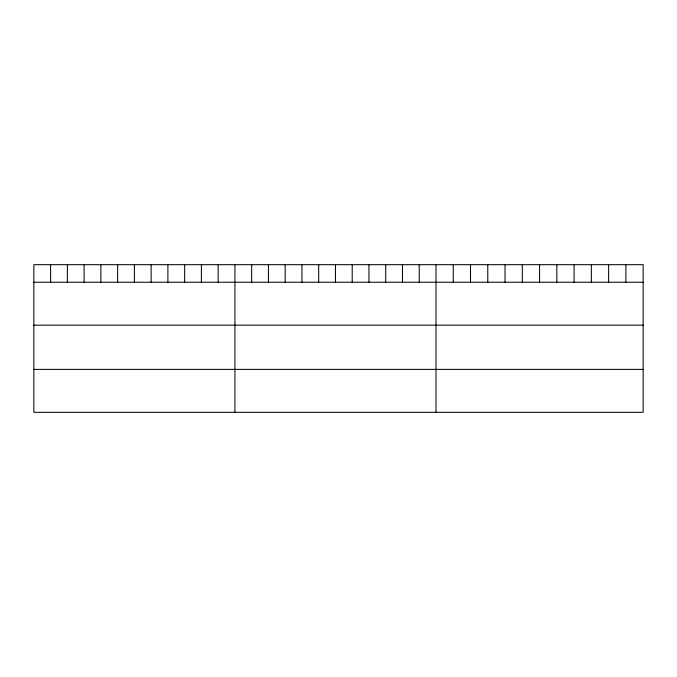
<?xml version="1.0" encoding="UTF-8"?>
<svg xmlns="http://www.w3.org/2000/svg" width="677" height="677" viewBox="0 0 677 677"><rect width="100%" height="100%" fill="white"/><g stroke="black" fill="none" stroke-linecap="round" stroke-linejoin="round"><path stroke-width="1.02" d="M643.15 282.233L643.15 412.318L33.85 412.318L33.85 264.682L643.15 264.682L643.15 282.233L33.85 282.233M33.85 325.163L643.15 325.163M33.85 369.388L643.15 369.388M625.886 264.682L625.886 282.233M608.623 264.682L608.623 282.233M591.359 264.682L591.359 282.233M574.096 264.682L574.096 282.233M556.832 264.682L556.832 282.233M539.569 264.682L539.569 282.233M522.306 264.682L522.306 282.233M505.042 264.682L505.042 282.233M487.778 264.682L487.778 282.233M470.515 264.682L470.515 282.233M453.251 264.682L453.251 282.233M435.988 264.682L435.988 412.318M419.232 264.682L419.232 282.233M402.476 264.682L402.476 282.233M385.721 264.682L385.721 282.233M368.965 264.682L368.965 282.233M352.209 264.682L352.209 282.233M335.453 264.682L335.453 282.233M318.698 264.682L318.698 282.233M301.942 264.682L301.942 282.233M285.186 264.682L285.186 282.233M268.43 264.682L268.43 282.233M251.675 264.682L251.675 282.233M234.919 264.682L234.919 412.318M218.163 264.682L218.163 282.233M201.407 264.682L201.407 282.233M184.652 264.682L184.652 282.233M167.896 264.682L167.896 282.233M151.14 264.682L151.14 282.233M134.385 264.682L134.385 282.233M117.629 264.682L117.629 282.233M100.873 264.682L100.873 282.233M84.117 264.682L84.117 282.233M67.361 264.682L67.361 282.233M50.606 264.682L50.606 282.233"/></g></svg>
